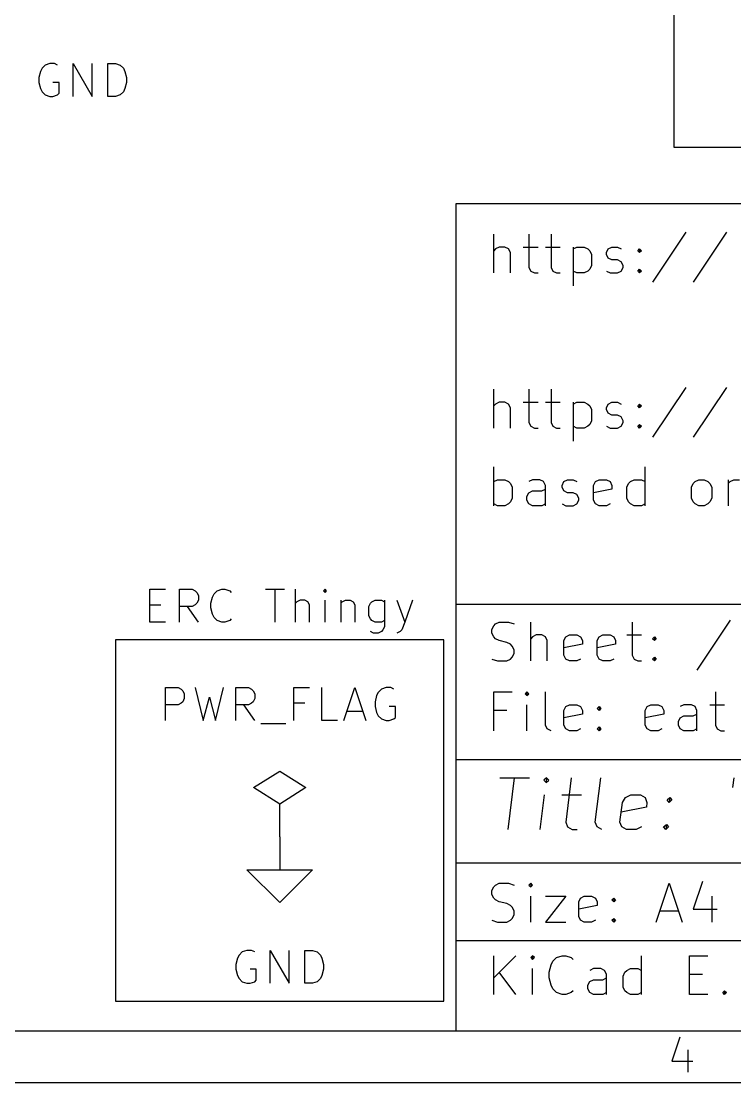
# Model space of a CAD drawing. Header units: millimetres. Extents: x 10 to 287, y -200 to -10.
# Drawn here: x 160.18 to 187.78, y -200.01 to -158.96 of the extents above; entities that cross this region are included whole.
import ezdxf

# ---------------------------------------------------------------- set-up
doc = ezdxf.new("R2010")
doc.units = ezdxf.units.MM
for name, color, linetype in [('GREENSIXTYFIVE', 129, 'CONTINUOUS'), ('LIGHTBLUE', 172, 'CONTINUOUS'), ('RED', 14, 'CONTINUOUS')]:
    doc.layers.add(name, color=color, linetype=linetype)

msp = doc.modelspace()

# ---------------------------------------------------------------- linework, layer by layer
at = {"layer": 'GREENSIXTYFIVE', "linetype": 'CONTINUOUS'}
for p, q in [((160.9876, -160.7807), (160.9271, -160.9016)), ((160.9876, -160.7807), (160.9271, -160.9016)), ((161.1086, -160.6597), (160.9876, -160.7807)), ((161.1086, -160.6597), (160.9876, -160.7807)), ((161.29, -160.5992), (161.1086, -160.6597)), ((161.29, -160.5992), (161.1086, -160.6597)), ((161.4714, -160.5992), (161.29, -160.5992)), ((161.4714, -160.5992), (161.29, -160.5992)), ((161.5924, -160.6597), (161.4714, -160.5992)), ((161.5924, -160.6597), (161.4714, -160.5992)), ((162.1971, -161.8692), (162.1971, -160.5992)), ((162.1971, -160.5992), (162.9228, -161.8692)), ((162.1971, -161.8692), (162.1971, -160.5992)), ((162.1971, -160.5992), (162.9228, -161.8692)), ((162.9228, -161.8692), (162.9228, -160.5992)), ((162.9228, -161.8692), (162.9228, -160.5992)), ((163.5276, -161.8692), (163.5276, -160.5992)), ((163.5276, -160.5992), (163.83, -160.5992)), ((163.5276, -161.8692), (163.5276, -160.5992)), ((163.5276, -160.5992), (163.83, -160.5992)), ((163.83, -160.5992), (164.0114, -160.6597)), ((163.83, -160.5992), (164.0114, -160.6597)), ((164.0114, -160.6597), (164.1324, -160.7807)), ((164.0114, -160.6597), (164.1324, -160.7807)), ((164.1324, -160.7807), (164.1929, -160.9016)), ((164.1324, -160.7807), (164.1929, -160.9016)), ((160.9271, -160.9016), (160.8667, -161.1435)), ((160.9271, -160.9016), (160.8667, -161.1435)), ((160.8667, -161.1435), (160.8667, -161.3249)), ((160.8667, -161.1435), (160.8667, -161.3249)), ((164.1929, -160.9016), (164.2533, -161.1435)), ((164.1929, -160.9016), (164.2533, -161.1435)), ((164.2533, -161.1435), (164.2533, -161.3249)), ((164.2533, -161.1435), (164.2533, -161.3249)), ((160.8667, -161.3249), (160.9271, -161.5668)), ((160.8667, -161.3249), (160.9271, -161.5668)), ((160.9271, -161.5668), (160.9876, -161.6878)), ((160.9271, -161.5668), (160.9876, -161.6878)), ((160.9876, -161.6878), (161.1086, -161.8088)), ((160.9876, -161.6878), (161.1086, -161.8088)), ((161.6528, -161.3249), (161.4109, -161.3249)), ((161.6528, -161.3249), (161.4109, -161.3249)), ((161.6528, -161.7483), (161.6528, -161.3249)), ((161.6528, -161.7483), (161.6528, -161.3249)), ((164.1324, -161.6878), (164.0114, -161.8088)), ((164.1324, -161.6878), (164.0114, -161.8088)), ((164.1929, -161.5668), (164.1324, -161.6878)), ((164.1929, -161.5668), (164.1324, -161.6878)), ((164.2533, -161.3249), (164.1929, -161.5668)), ((164.2533, -161.3249), (164.1929, -161.5668)), ((161.1086, -161.8088), (161.29, -161.8692)), ((161.1086, -161.8088), (161.29, -161.8692)), ((161.29, -161.8692), (161.4109, -161.8692)), ((161.29, -161.8692), (161.4109, -161.8692)), ((161.4109, -161.8692), (161.5924, -161.8088)), ((161.4109, -161.8692), (161.5924, -161.8088)), ((161.5924, -161.8088), (161.6528, -161.7483)), ((161.5924, -161.8088), (161.6528, -161.7483)), ((163.83, -161.8692), (163.5276, -161.8692)), ((163.83, -161.8692), (163.5276, -161.8692)), ((164.0114, -161.8088), (163.83, -161.8692)), ((164.0114, -161.8088), (163.83, -161.8692)), ((165.7652, -185.9992), (165.7652, -184.7292)), ((165.7652, -184.7292), (166.249, -184.7292)), ((165.7652, -185.9992), (165.7652, -184.7292)), ((165.7652, -184.7292), (166.249, -184.7292)), ((166.249, -184.7292), (166.37, -184.7897)), ((166.249, -184.7292), (166.37, -184.7897)), ((166.37, -184.7897), (166.4305, -184.8502)), ((166.37, -184.7897), (166.4305, -184.8502)), ((166.4305, -184.8502), (166.4909, -184.9711)), ((166.4305, -184.8502), (166.4909, -184.9711)), ((166.4909, -184.9711), (166.4909, -185.1526)), ((166.4909, -184.9711), (166.4909, -185.1526)), ((166.9143, -184.7292), (167.2167, -185.9992)), ((166.9143, -184.7292), (167.2167, -185.9992)), ((167.2167, -185.9992), (167.4586, -185.0921)), ((167.2167, -185.9992), (167.4586, -185.0921)), ((167.4586, -185.0921), (167.7005, -185.9992)), ((167.4586, -185.0921), (167.7005, -185.9992)), ((167.7005, -185.9992), (168.0029, -184.7292)), ((167.7005, -185.9992), (168.0029, -184.7292)), ((168.4866, -185.9992), (168.4866, -184.7292)), ((168.4866, -184.7292), (168.9704, -184.7292)), ((168.4866, -185.9992), (168.4866, -184.7292)), ((168.4866, -184.7292), (168.9704, -184.7292)), ((168.9704, -184.7292), (169.0914, -184.7897)), ((168.9704, -184.7292), (169.0914, -184.7897)), ((169.0914, -184.7897), (169.1519, -184.8502)), ((169.0914, -184.7897), (169.1519, -184.8502)), ((169.1519, -184.8502), (169.2123, -184.9711)), ((169.1519, -184.8502), (169.2123, -184.9711)), ((169.2123, -184.9711), (169.2123, -185.1526)), ((169.2123, -184.9711), (169.2123, -185.1526)), ((170.7242, -185.9992), (170.7242, -184.7292)), ((170.7242, -184.7292), (171.329, -184.7292)), ((170.7242, -185.9992), (170.7242, -184.7292)), ((170.7242, -184.7292), (171.329, -184.7292)), ((171.8128, -185.9992), (171.8128, -184.7292)), ((171.8128, -185.9992), (171.8128, -184.7292)), ((172.6595, -185.9992), (173.0828, -184.7292)), ((172.6595, -185.9992), (173.0828, -184.7292)), ((173.0828, -184.7292), (173.5062, -185.9992)), ((173.0828, -184.7292), (173.5062, -185.9992)), ((173.9295, -185.0316), (173.8691, -185.2735)), ((173.9295, -185.0316), (173.8691, -185.2735)), ((173.99, -184.9107), (173.9295, -185.0316)), ((173.99, -184.9107), (173.9295, -185.0316)), ((174.111, -184.7897), (173.99, -184.9107)), ((174.111, -184.7897), (173.99, -184.9107)), ((174.2924, -184.7292), (174.111, -184.7897)), ((174.2924, -184.7292), (174.111, -184.7897)), ((174.4738, -184.7292), (174.2924, -184.7292)), ((174.4738, -184.7292), (174.2924, -184.7292)), ((174.5948, -184.7897), (174.4738, -184.7292)), ((174.5948, -184.7897), (174.4738, -184.7292)), ((166.249, -185.3945), (165.7652, -185.3945)), ((166.249, -185.3945), (165.7652, -185.3945)), ((166.37, -185.334), (166.249, -185.3945)), ((166.37, -185.334), (166.249, -185.3945)), ((166.4305, -185.2735), (166.37, -185.334)), ((166.4305, -185.2735), (166.37, -185.334)), ((166.4909, -185.1526), (166.4305, -185.2735)), ((166.4909, -185.1526), (166.4305, -185.2735)), ((168.9704, -185.3945), (168.4866, -185.3945)), ((168.9704, -185.3945), (168.4866, -185.3945)), ((169.2123, -185.9992), (168.789, -185.3945)), ((169.2123, -185.9992), (168.789, -185.3945)), ((169.0914, -185.334), (168.9704, -185.3945)), ((169.0914, -185.334), (168.9704, -185.3945)), ((169.1519, -185.2735), (169.0914, -185.334)), ((169.1519, -185.2735), (169.0914, -185.334)), ((169.2123, -185.1526), (169.1519, -185.2735)), ((169.2123, -185.1526), (169.1519, -185.2735)), ((171.1476, -185.334), (170.7242, -185.334)), ((171.1476, -185.334), (170.7242, -185.334)), ((173.8691, -185.2735), (173.8691, -185.4549)), ((173.8691, -185.2735), (173.8691, -185.4549)), ((173.8691, -185.4549), (173.9295, -185.6968)), ((173.8691, -185.4549), (173.9295, -185.6968)), ((174.6552, -185.4549), (174.4133, -185.4549)), ((174.6552, -185.4549), (174.4133, -185.4549)), ((174.6552, -185.8783), (174.6552, -185.4549)), ((174.6552, -185.8783), (174.6552, -185.4549)), ((172.7805, -185.6364), (173.3852, -185.6364)), ((172.7805, -185.6364), (173.3852, -185.6364)), ((173.9295, -185.6968), (173.99, -185.8178)), ((173.9295, -185.6968), (173.99, -185.8178)), ((173.99, -185.8178), (174.111, -185.9388)), ((173.99, -185.8178), (174.111, -185.9388)), ((174.5948, -185.9388), (174.6552, -185.8783)), ((174.5948, -185.9388), (174.6552, -185.8783)), ((169.4543, -186.1202), (170.4219, -186.1202)), ((169.4543, -186.1202), (170.4219, -186.1202)), ((172.4176, -185.9992), (171.8128, -185.9992)), ((172.4176, -185.9992), (171.8128, -185.9992)), ((174.111, -185.9388), (174.2924, -185.9992)), ((174.111, -185.9388), (174.2924, -185.9992)), ((174.2924, -185.9992), (174.4133, -185.9992)), ((174.2924, -185.9992), (174.4133, -185.9992)), ((174.4133, -185.9992), (174.5948, -185.9388)), ((174.4133, -185.9992), (174.5948, -185.9388)), ((168.7286, -194.9497), (168.6076, -195.0707)), ((168.7286, -194.9497), (168.6076, -195.0707)), ((168.91, -194.8892), (168.7286, -194.9497)), ((168.91, -194.8892), (168.7286, -194.9497)), ((169.0914, -194.8892), (168.91, -194.8892)), ((169.0914, -194.8892), (168.91, -194.8892)), ((169.2124, -194.9497), (169.0914, -194.8892)), ((169.2124, -194.9497), (169.0914, -194.8892)), ((169.8171, -196.1592), (169.8171, -194.8892)), ((169.8171, -194.8892), (170.5428, -196.1592)), ((169.8171, -196.1592), (169.8171, -194.8892)), ((169.8171, -194.8892), (170.5428, -196.1592)), ((170.5428, -196.1592), (170.5428, -194.8892)), ((170.5428, -196.1592), (170.5428, -194.8892)), ((171.1476, -196.1592), (171.1476, -194.8892)), ((171.1476, -194.8892), (171.45, -194.8892)), ((171.1476, -196.1592), (171.1476, -194.8892)), ((171.1476, -194.8892), (171.45, -194.8892)), ((171.45, -194.8892), (171.6314, -194.9497)), ((171.45, -194.8892), (171.6314, -194.9497)), ((171.6314, -194.9497), (171.7524, -195.0707)), ((171.6314, -194.9497), (171.7524, -195.0707)), ((168.5471, -195.1916), (168.4867, -195.4335)), ((168.5471, -195.1916), (168.4867, -195.4335)), ((168.6076, -195.0707), (168.5471, -195.1916)), ((168.6076, -195.0707), (168.5471, -195.1916)), ((171.7524, -195.0707), (171.8129, -195.1916)), ((171.7524, -195.0707), (171.8129, -195.1916)), ((171.8129, -195.1916), (171.8733, -195.4335)), ((171.8129, -195.1916), (171.8733, -195.4335)), ((168.4867, -195.4335), (168.4867, -195.6149)), ((168.4867, -195.4335), (168.4867, -195.6149)), ((168.4867, -195.6149), (168.5471, -195.8568)), ((168.4867, -195.6149), (168.5471, -195.8568)), ((169.2728, -195.6149), (169.0309, -195.6149)), ((169.2728, -195.6149), (169.0309, -195.6149)), ((169.2728, -196.0383), (169.2728, -195.6149)), ((169.2728, -196.0383), (169.2728, -195.6149)), ((171.8733, -195.6149), (171.8129, -195.8568)), ((171.8733, -195.6149), (171.8129, -195.8568)), ((171.8733, -195.4335), (171.8733, -195.6149)), ((171.8733, -195.4335), (171.8733, -195.6149)), ((168.5471, -195.8568), (168.6076, -195.9778)), ((168.5471, -195.8568), (168.6076, -195.9778)), ((168.6076, -195.9778), (168.7286, -196.0988)), ((168.6076, -195.9778), (168.7286, -196.0988)), ((168.7286, -196.0988), (168.91, -196.1592)), ((168.7286, -196.0988), (168.91, -196.1592)), ((168.91, -196.1592), (169.0309, -196.1592)), ((168.91, -196.1592), (169.0309, -196.1592)), ((169.0309, -196.1592), (169.2124, -196.0988)), ((169.0309, -196.1592), (169.2124, -196.0988)), ((169.2124, -196.0988), (169.2728, -196.0383)), ((169.2124, -196.0988), (169.2728, -196.0383)), ((171.45, -196.1592), (171.1476, -196.1592)), ((171.45, -196.1592), (171.1476, -196.1592)), ((171.6314, -196.0988), (171.45, -196.1592)), ((171.6314, -196.0988), (171.45, -196.1592)), ((171.7524, -195.9778), (171.6314, -196.0988)), ((171.7524, -195.9778), (171.6314, -196.0988)), ((171.8129, -195.8568), (171.7524, -195.9778)), ((171.8129, -195.8568), (171.7524, -195.9778))]:
    msp.add_line(p, q, dxfattribs=at)
at = {"layer": 'LIGHTBLUE', "linetype": 'CONTINUOUS'}
for p, q in [((185.42, -80.01), (185.42, -163.83)), ((185.42, -163.83), (281.94, -163.83)), ((165.1605, -182.1932), (165.1605, -180.9232)), ((165.1605, -180.9232), (165.7653, -180.9232)), ((166.3095, -182.1932), (166.3095, -180.9232)), ((166.3095, -180.9232), (166.7933, -180.9232)), ((166.7933, -180.9232), (166.9143, -180.9837)), ((166.9143, -180.9837), (166.9748, -181.0442)), ((167.64, -181.1047), (167.761, -180.9837)), ((167.761, -180.9837), (167.9424, -180.9232)), ((167.9424, -180.9232), (168.0633, -180.9232)), ((168.0633, -180.9232), (168.2448, -180.9837)), ((168.2448, -180.9837), (168.3052, -181.0442)), ((169.6357, -180.9232), (170.3614, -180.9232)), ((169.9986, -182.1932), (169.9986, -180.9232)), ((170.7847, -182.1932), (170.7847, -180.9232)), ((171.9337, -180.9232), (171.8733, -180.9837)), ((171.8733, -180.9837), (171.9337, -181.0442)), ((171.9942, -180.9837), (171.9337, -180.9232)), ((171.9337, -180.9232), (171.9337, -181.0442)), ((171.9337, -181.0442), (171.9942, -180.9837)), ((166.9748, -181.0442), (167.0352, -181.1651)), ((167.0352, -181.3466), (166.9748, -181.4675)), ((167.0352, -181.1651), (167.0352, -181.3466)), ((167.5191, -181.4675), (167.5795, -181.2256)), ((167.5795, -181.2256), (167.64, -181.1047)), ((170.8452, -181.407), (170.7847, -181.4675)), ((170.9662, -181.3466), (170.8452, -181.407)), ((171.1476, -181.3466), (170.9662, -181.3466)), ((171.2685, -181.407), (171.1476, -181.3466)), ((171.329, -181.528), (171.2685, -181.407)), ((171.9337, -182.1932), (171.9337, -181.3466)), ((172.5385, -181.3466), (172.5385, -182.1932)), ((172.5385, -181.4675), (172.599, -181.407)), ((172.599, -181.407), (172.72, -181.3466)), ((172.72, -181.3466), (172.9014, -181.3466)), ((172.9014, -181.3466), (173.0223, -181.407)), ((173.0223, -181.407), (173.0828, -181.528)), ((173.6875, -181.4675), (173.748, -181.407)), ((173.748, -181.407), (173.869, -181.3466)), ((173.869, -181.3466), (174.1109, -181.3466)), ((174.1109, -181.3466), (174.2318, -181.407)), ((174.2318, -181.3466), (174.2318, -182.3747)), ((174.7156, -181.3466), (175.018, -182.1932)), ((175.3203, -181.3466), (175.018, -182.1932)), ((165.1605, -181.528), (165.5839, -181.528)), ((166.7933, -181.5885), (166.3095, -181.5885)), ((167.0352, -182.1932), (166.6119, -181.5885)), ((166.9143, -181.528), (166.7933, -181.5885)), ((166.9748, -181.4675), (166.9143, -181.528)), ((167.5191, -181.6489), (167.5191, -181.4675)), ((167.5795, -181.8908), (167.5191, -181.6489)), ((171.329, -182.1932), (171.329, -181.528)), ((173.0828, -181.528), (173.0828, -182.1932)), ((173.6271, -181.5885), (173.6875, -181.4675)), ((173.6271, -181.9513), (173.6271, -181.5885)), ((165.7653, -182.1932), (165.1605, -182.1932)), ((167.64, -182.0118), (167.5795, -181.8908)), ((167.761, -182.1328), (167.64, -182.0118)), ((167.9424, -182.1932), (167.761, -182.1328)), ((168.0633, -182.1932), (167.9424, -182.1932)), ((168.2448, -182.1328), (168.0633, -182.1932)), ((168.3052, -182.0723), (168.2448, -182.1328)), ((173.6875, -182.0723), (173.6271, -181.9513)), ((173.748, -182.1328), (173.6875, -182.0723)), ((173.869, -182.1932), (173.748, -182.1328)), ((174.1109, -182.1932), (173.869, -182.1932)), ((174.2318, -182.1328), (174.1109, -182.1932)), ((175.018, -182.1932), (174.897, -182.4956)), ((173.8085, -182.6166), (173.6875, -182.5561)), ((173.9899, -182.6166), (173.8085, -182.6166)), ((174.1109, -182.5561), (173.9899, -182.6166)), ((174.1713, -182.4956), (174.1109, -182.5561)), ((174.2318, -182.3747), (174.1713, -182.4956)), ((174.8365, -182.5561), (174.7156, -182.6166)), ((174.897, -182.4956), (174.8365, -182.5561)), ((163.83, -182.88), (163.83, -196.85)), ((176.53, -182.88), (163.83, -182.88)), ((176.53, -196.85), (176.53, -182.88)), ((163.83, -196.85), (176.53, -196.85))]:
    msp.add_line(p, q, dxfattribs=at)
at = {"layer": 'RED', "linetype": 'CONTINUOUS'}
for p, q in [((177.0022, -166.0072), (285.0022, -166.0072)), ((177.0022, -198.0072), (177.0022, -166.0072)), ((178.4579, -168.6933), (178.4579, -167.1933)), ((179.815, -167.1933), (179.815, -168.479)), ((180.6721, -167.1933), (180.6721, -168.479)), ((185.8863, -167.1219), (184.6006, -169.0504)), ((187.4577, -167.1219), (186.172, -169.0504)), ((178.5293, -167.7647), (178.4579, -167.8361)), ((178.6722, -167.6933), (178.5293, -167.7647)), ((178.8865, -167.6933), (178.6722, -167.6933)), ((179.0293, -167.7647), (178.8865, -167.6933)), ((179.1008, -167.9076), (179.0293, -167.7647)), ((179.6007, -167.6933), (180.1721, -167.6933)), ((180.4578, -167.6933), (181.0292, -167.6933)), ((181.5292, -167.6933), (181.5292, -169.1933)), ((181.5292, -167.7647), (181.6721, -167.6933)), ((181.6721, -167.6933), (181.9578, -167.6933)), ((181.9578, -167.6933), (182.1006, -167.7647)), ((182.1006, -167.7647), (182.1721, -167.8361)), ((182.1721, -167.8361), (182.2435, -167.979)), ((182.8149, -167.9076), (182.8863, -167.7647)), ((182.8863, -167.7647), (183.0292, -167.6933)), ((183.0292, -167.6933), (183.2434, -167.6933)), ((183.2434, -167.6933), (183.3863, -167.7647)), ((184.0292, -167.8361), (184.1006, -167.7647)), ((184.1006, -167.9076), (184.0292, -167.8361)), ((184.1006, -167.7647), (184.172, -167.8361)), ((184.1006, -167.7647), (184.1006, -167.9076)), ((184.172, -167.8361), (184.1006, -167.9076)), ((179.1008, -168.6933), (179.1008, -167.9076)), ((182.2435, -167.979), (182.2435, -168.4076)), ((182.8149, -167.979), (182.8149, -167.9076)), ((182.8863, -168.1219), (182.8149, -167.979)), ((183.0292, -168.1933), (182.8863, -168.1219)), ((183.2434, -168.1933), (183.0292, -168.1933)), ((183.3863, -168.2647), (183.2434, -168.1933)), ((183.4577, -168.4076), (183.3863, -168.2647)), ((179.815, -168.479), (179.8864, -168.6219)), ((179.8864, -168.6219), (180.0293, -168.6933)), ((180.0293, -168.6933), (180.1721, -168.6933)), ((180.6721, -168.479), (180.7435, -168.6219)), ((180.7435, -168.6219), (180.8864, -168.6933)), ((180.8864, -168.6933), (181.0292, -168.6933)), ((181.6721, -168.6933), (181.5292, -168.6219)), ((181.9578, -168.6933), (181.6721, -168.6933)), ((182.1006, -168.6219), (181.9578, -168.6933)), ((182.1721, -168.5504), (182.1006, -168.6219)), ((182.2435, -168.4076), (182.1721, -168.5504)), ((182.8149, -168.6219), (182.9577, -168.6933)), ((182.9577, -168.6933), (183.2434, -168.6933)), ((183.2434, -168.6933), (183.3863, -168.6219)), ((183.3863, -168.6219), (183.4577, -168.479)), ((183.4577, -168.479), (183.4577, -168.4076)), ((184.0292, -168.6219), (184.1006, -168.5504)), ((184.1006, -168.6933), (184.0292, -168.6219)), ((184.1006, -168.5504), (184.172, -168.6219)), ((184.1006, -168.5504), (184.1006, -168.6933)), ((184.172, -168.6219), (184.1006, -168.6933)), ((178.4579, -174.6933), (178.4579, -173.1933)), ((179.815, -173.1933), (179.815, -174.479)), ((180.6721, -173.1933), (180.6721, -174.479)), ((185.8863, -173.1219), (184.6006, -175.0504)), ((187.4577, -173.1219), (186.172, -175.0504)), ((178.5293, -173.7647), (178.4579, -173.8361)), ((178.6722, -173.6933), (178.5293, -173.7647)), ((178.8865, -173.6933), (178.6722, -173.6933)), ((179.0293, -173.7647), (178.8865, -173.6933)), ((179.1008, -173.9076), (179.0293, -173.7647)), ((179.1008, -174.6933), (179.1008, -173.9076)), ((179.6007, -173.6933), (180.1721, -173.6933)), ((180.4578, -173.6933), (181.0292, -173.6933)), ((181.5292, -173.6933), (181.5292, -175.1933)), ((181.5292, -173.7647), (181.6721, -173.6933)), ((181.6721, -173.6933), (181.9578, -173.6933)), ((181.9578, -173.6933), (182.1006, -173.7647)), ((182.1006, -173.7647), (182.1721, -173.8361)), ((182.1721, -173.8361), (182.2435, -173.979)), ((182.2435, -173.979), (182.2435, -174.4076)), ((182.8149, -173.9076), (182.8863, -173.7647)), ((182.8149, -173.979), (182.8149, -173.9076)), ((182.8863, -174.1219), (182.8149, -173.979)), ((182.8863, -173.7647), (183.0292, -173.6933)), ((183.0292, -173.6933), (183.2434, -173.6933)), ((183.2434, -173.6933), (183.3863, -173.7647)), ((184.0292, -173.8361), (184.1006, -173.7647)), ((184.1006, -173.9076), (184.0292, -173.8361)), ((184.1006, -173.7647), (184.172, -173.8361)), ((184.1006, -173.7647), (184.1006, -173.9076)), ((184.172, -173.8361), (184.1006, -173.9076)), ((182.2435, -174.4076), (182.1721, -174.5504)), ((183.0292, -174.1933), (182.8863, -174.1219)), ((183.2434, -174.1933), (183.0292, -174.1933)), ((183.3863, -174.2647), (183.2434, -174.1933)), ((183.4577, -174.4076), (183.3863, -174.2647)), ((183.4577, -174.479), (183.4577, -174.4076)), ((179.815, -174.479), (179.8864, -174.6219)), ((179.8864, -174.6219), (180.0293, -174.6933)), ((180.0293, -174.6933), (180.1721, -174.6933)), ((180.6721, -174.479), (180.7435, -174.6219)), ((180.7435, -174.6219), (180.8864, -174.6933)), ((180.8864, -174.6933), (181.0292, -174.6933)), ((181.6721, -174.6933), (181.5292, -174.6219)), ((181.9578, -174.6933), (181.6721, -174.6933)), ((182.1006, -174.6219), (181.9578, -174.6933)), ((182.1721, -174.5504), (182.1006, -174.6219)), ((182.8149, -174.6219), (182.9577, -174.6933)), ((182.9577, -174.6933), (183.2434, -174.6933)), ((183.2434, -174.6933), (183.3863, -174.6219)), ((183.3863, -174.6219), (183.4577, -174.479)), ((184.0292, -174.6219), (184.1006, -174.5504)), ((184.1006, -174.6933), (184.0292, -174.6219)), ((184.1006, -174.5504), (184.172, -174.6219)), ((184.1006, -174.5504), (184.1006, -174.6933)), ((184.172, -174.6219), (184.1006, -174.6933)), ((178.4579, -177.6933), (178.4579, -176.1933)), ((184.315, -177.6933), (184.315, -176.1933)), ((178.4579, -176.7647), (178.6008, -176.6933)), ((178.6008, -176.6933), (178.8865, -176.6933)), ((178.8865, -176.6933), (179.0293, -176.7647)), ((179.0293, -176.7647), (179.1008, -176.8361)), ((179.1008, -176.8361), (179.1722, -176.979)), ((179.9579, -176.6933), (179.815, -176.7647)), ((180.2436, -176.6933), (179.9579, -176.6933)), ((180.3864, -176.7647), (180.2436, -176.6933)), ((180.4579, -176.9076), (180.3864, -176.7647)), ((181.1007, -176.9076), (181.1721, -176.7647)), ((181.1721, -176.7647), (181.315, -176.6933)), ((181.315, -176.6933), (181.5292, -176.6933)), ((181.5292, -176.6933), (181.6721, -176.7647)), ((182.315, -176.9076), (182.3864, -176.7647)), ((182.3864, -176.7647), (182.5293, -176.6933)), ((182.5293, -176.6933), (182.815, -176.6933)), ((182.815, -176.6933), (182.9578, -176.7647)), ((182.9578, -176.7647), (183.0293, -176.9076)), ((183.6007, -176.979), (183.6721, -176.8361)), ((183.6721, -176.8361), (183.7435, -176.7647)), ((183.7435, -176.7647), (183.8864, -176.6933)), ((183.8864, -176.6933), (184.1721, -176.6933)), ((184.1721, -176.6933), (184.315, -176.7647)), ((186.1007, -176.979), (186.1721, -176.8361)), ((186.1721, -176.8361), (186.2435, -176.7647)), ((186.2435, -176.7647), (186.3864, -176.6933)), ((186.3864, -176.6933), (186.6007, -176.6933)), ((186.6007, -176.6933), (186.7435, -176.7647)), ((186.7435, -176.7647), (186.815, -176.8361)), ((186.815, -176.8361), (186.8864, -176.979)), ((187.5292, -176.6933), (187.5292, -177.6933)), ((187.5292, -176.8361), (187.6006, -176.7647)), ((187.6006, -176.7647), (187.7435, -176.6933)), ((187.7435, -176.6933), (187.9578, -176.6933)), ((179.1722, -176.979), (179.1722, -177.4076)), ((179.7436, -177.3361), (179.815, -177.1933)), ((179.815, -177.1933), (179.9579, -177.1219)), ((179.9579, -177.1219), (180.315, -177.1219)), ((180.315, -177.1219), (180.4579, -177.0504)), ((180.4579, -177.6933), (180.4579, -176.9076)), ((181.1007, -176.979), (181.1007, -176.9076)), ((181.1721, -177.1219), (181.1007, -176.979)), ((181.315, -177.1933), (181.1721, -177.1219)), ((181.5292, -177.1933), (181.315, -177.1933)), ((181.6721, -177.2647), (181.5292, -177.1933)), ((181.7435, -177.4076), (181.6721, -177.2647)), ((182.315, -177.479), (182.315, -176.9076)), ((183.0293, -177.0504), (182.315, -177.1933)), ((183.0293, -176.9076), (183.0293, -177.0504)), ((183.6007, -177.4076), (183.6007, -176.979)), ((186.1007, -177.4076), (186.1007, -176.979)), ((186.8864, -176.979), (186.8864, -177.4076)), ((178.6008, -177.6933), (178.4579, -177.6219)), ((178.8865, -177.6933), (178.6008, -177.6933)), ((179.0293, -177.6219), (178.8865, -177.6933)), ((179.1008, -177.5504), (179.0293, -177.6219)), ((179.1722, -177.4076), (179.1008, -177.5504)), ((179.7436, -177.479), (179.7436, -177.3361)), ((179.815, -177.6219), (179.7436, -177.479)), ((179.9579, -177.6933), (179.815, -177.6219)), ((180.315, -177.6933), (179.9579, -177.6933)), ((180.4579, -177.6219), (180.315, -177.6933)), ((181.1007, -177.6219), (181.2435, -177.6933)), ((181.2435, -177.6933), (181.5292, -177.6933)), ((181.5292, -177.6933), (181.6721, -177.6219)), ((181.6721, -177.6219), (181.7435, -177.479)), ((181.7435, -177.479), (181.7435, -177.4076)), ((182.3864, -177.6219), (182.315, -177.479)), ((182.5293, -177.6933), (182.3864, -177.6219)), ((182.815, -177.6933), (182.5293, -177.6933)), ((182.9578, -177.6219), (182.815, -177.6933)), ((183.6721, -177.5504), (183.6007, -177.4076)), ((183.7435, -177.6219), (183.6721, -177.5504)), ((183.8864, -177.6933), (183.7435, -177.6219)), ((184.1721, -177.6933), (183.8864, -177.6933)), ((184.315, -177.6219), (184.1721, -177.6933)), ((186.1721, -177.5504), (186.1007, -177.4076)), ((186.2435, -177.6219), (186.1721, -177.5504)), ((186.3864, -177.6933), (186.2435, -177.6219)), ((186.6007, -177.6933), (186.3864, -177.6933)), ((186.7435, -177.6219), (186.6007, -177.6933)), ((186.815, -177.5504), (186.7435, -177.6219)), ((186.8864, -177.4076), (186.815, -177.5504)), ((177.0022, -181.5072), (285.0022, -181.5072)), ((178.5293, -182.2647), (178.6722, -182.1933)), ((178.6722, -182.1933), (179.0293, -182.1933)), ((179.0293, -182.1933), (179.2436, -182.2647)), ((179.8865, -183.6933), (179.8865, -182.1933)), ((183.815, -182.1933), (183.815, -183.479)), ((187.6007, -182.1219), (186.315, -184.0504)), ((178.3865, -182.479), (178.4579, -182.3361)), ((178.3865, -182.6219), (178.3865, -182.479)), ((178.4579, -182.7647), (178.3865, -182.6219)), ((178.4579, -182.3361), (178.5293, -182.2647)), ((178.5293, -182.8361), (178.4579, -182.7647)), ((178.6722, -182.9076), (178.5293, -182.8361)), ((178.9579, -182.979), (178.6722, -182.9076)), ((179.1008, -183.0504), (178.9579, -182.979)), ((179.1722, -183.1219), (179.1008, -183.0504)), ((179.9579, -182.7647), (179.8865, -182.8361)), ((180.1008, -182.6933), (179.9579, -182.7647)), ((180.3151, -182.6933), (180.1008, -182.6933)), ((180.4579, -182.7647), (180.3151, -182.6933)), ((180.5294, -182.9076), (180.4579, -182.7647)), ((180.5294, -183.6933), (180.5294, -182.9076)), ((181.1722, -182.9076), (181.2436, -182.7647)), ((181.1722, -183.479), (181.1722, -182.9076)), ((181.8865, -183.0504), (181.1722, -183.1933)), ((181.2436, -182.7647), (181.3865, -182.6933)), ((181.3865, -182.6933), (181.6722, -182.6933)), ((181.6722, -182.6933), (181.815, -182.7647)), ((181.815, -182.7647), (181.8865, -182.9076)), ((181.8865, -182.9076), (181.8865, -183.0504)), ((182.4579, -182.9076), (182.5293, -182.7647)), ((182.4579, -183.479), (182.4579, -182.9076)), ((183.1722, -183.0504), (182.4579, -183.1933)), ((182.5293, -182.7647), (182.6722, -182.6933)), ((182.6722, -182.6933), (182.9579, -182.6933)), ((182.9579, -182.6933), (183.1007, -182.7647)), ((183.1007, -182.7647), (183.1722, -182.9076)), ((183.1722, -182.9076), (183.1722, -183.0504)), ((183.6007, -182.6933), (184.1721, -182.6933)), ((184.6007, -182.8361), (184.6721, -182.7647)), ((184.6721, -182.9076), (184.6007, -182.8361)), ((184.6721, -182.7647), (184.7435, -182.8361)), ((184.6721, -182.7647), (184.6721, -182.9076)), ((184.7435, -182.8361), (184.6721, -182.9076)), ((179.2436, -183.2647), (179.1722, -183.1219)), ((179.1722, -183.5504), (179.2436, -183.4076)), ((179.2436, -183.4076), (179.2436, -183.2647)), ((178.3865, -183.6219), (178.6008, -183.6933)), ((178.6008, -183.6933), (178.9579, -183.6933)), ((178.9579, -183.6933), (179.1008, -183.6219)), ((179.1008, -183.6219), (179.1722, -183.5504)), ((181.2436, -183.6219), (181.1722, -183.479)), ((181.3865, -183.6933), (181.2436, -183.6219)), ((181.6722, -183.6933), (181.3865, -183.6933)), ((181.815, -183.6219), (181.6722, -183.6933)), ((182.5293, -183.6219), (182.4579, -183.479)), ((182.6722, -183.6933), (182.5293, -183.6219)), ((182.9579, -183.6933), (182.6722, -183.6933)), ((183.1007, -183.6219), (182.9579, -183.6933)), ((183.815, -183.479), (183.8864, -183.6219)), ((183.8864, -183.6219), (184.0293, -183.6933)), ((184.0293, -183.6933), (184.1721, -183.6933)), ((184.6007, -183.6219), (184.6721, -183.5504)), ((184.6721, -183.6933), (184.6007, -183.6219)), ((184.6721, -183.5504), (184.7435, -183.6219)), ((184.6721, -183.5504), (184.6721, -183.6933)), ((184.7435, -183.6219), (184.6721, -183.6933)), ((178.4579, -186.3933), (178.4579, -184.8933)), ((178.4579, -184.8933), (179.1722, -184.8933)), ((179.7436, -184.8933), (179.6722, -184.9647)), ((179.6722, -184.9647), (179.7436, -185.0361)), ((179.815, -184.9647), (179.7436, -184.8933)), ((179.7436, -184.8933), (179.7436, -185.0361)), ((179.7436, -185.0361), (179.815, -184.9647)), ((180.4579, -186.179), (180.4579, -184.8933)), ((187.0293, -184.8933), (187.0293, -186.179)), ((179.7436, -186.3933), (179.7436, -185.3933)), ((181.1722, -185.6076), (181.2436, -185.4647)), ((181.2436, -185.4647), (181.3865, -185.3933)), ((181.3865, -185.3933), (181.6722, -185.3933)), ((181.6722, -185.3933), (181.815, -185.4647)), ((181.815, -185.4647), (181.8865, -185.6076)), ((182.4579, -185.5361), (182.5293, -185.4647)), ((182.5293, -185.4647), (182.6007, -185.5361)), ((182.5293, -185.4647), (182.5293, -185.6076)), ((184.3151, -185.6076), (184.3865, -185.4647)), ((184.3865, -185.4647), (184.5294, -185.3933)), ((184.5294, -185.3933), (184.8151, -185.3933)), ((184.8151, -185.3933), (184.9579, -185.4647)), ((184.9579, -185.4647), (185.0294, -185.6076)), ((185.8151, -185.3933), (185.6722, -185.4647)), ((186.1008, -185.3933), (185.8151, -185.3933)), ((186.2436, -185.4647), (186.1008, -185.3933)), ((186.3151, -185.6076), (186.2436, -185.4647)), ((186.815, -185.3933), (187.3864, -185.3933)), ((178.9579, -185.6076), (178.4579, -185.6076)), ((181.1722, -186.179), (181.1722, -185.6076)), ((181.8865, -185.7504), (181.1722, -185.8933)), ((181.8865, -185.6076), (181.8865, -185.7504)), ((182.5293, -185.6076), (182.4579, -185.5361)), ((182.6007, -185.5361), (182.5293, -185.6076)), ((184.3151, -186.179), (184.3151, -185.6076)), ((185.0294, -185.7504), (184.3151, -185.8933)), ((185.0294, -185.6076), (185.0294, -185.7504)), ((185.6008, -186.0361), (185.6722, -185.8933)), ((185.6722, -185.8933), (185.8151, -185.8219)), ((185.8151, -185.8219), (186.1722, -185.8219)), ((186.1722, -185.8219), (186.3151, -185.7504)), ((186.3151, -186.3933), (186.3151, -185.6076)), ((180.5293, -186.3219), (180.4579, -186.179)), ((180.6722, -186.3933), (180.5293, -186.3219)), ((181.2436, -186.3219), (181.1722, -186.179)), ((181.3865, -186.3933), (181.2436, -186.3219)), ((181.815, -186.3219), (181.6722, -186.3933)), ((182.4579, -186.3219), (182.5293, -186.2504)), ((182.5293, -186.3933), (182.4579, -186.3219)), ((182.5293, -186.2504), (182.6007, -186.3219)), ((182.5293, -186.2504), (182.5293, -186.3933)), ((182.6007, -186.3219), (182.5293, -186.3933)), ((184.3865, -186.3219), (184.3151, -186.179)), ((184.5294, -186.3933), (184.3865, -186.3219)), ((184.9579, -186.3219), (184.8151, -186.3933)), ((185.6008, -186.179), (185.6008, -186.0361)), ((185.6722, -186.3219), (185.6008, -186.179)), ((185.8151, -186.3933), (185.6722, -186.3219)), ((186.3151, -186.3219), (186.1722, -186.3933)), ((187.0293, -186.179), (187.1007, -186.3219)), ((187.1007, -186.3219), (187.2436, -186.3933)), ((181.6722, -186.3933), (181.3865, -186.3933)), ((184.8151, -186.3933), (184.5294, -186.3933)), ((186.1722, -186.3933), (185.8151, -186.3933)), ((187.2436, -186.3933), (187.3864, -186.3933)), ((177.0022, -187.5072), (285.0022, -187.5072)), ((169.164, -188.595), (170.18, -187.96)), ((170.18, -187.96), (171.196, -188.595)), ((178.6938, -188.2116), (179.8367, -188.2116)), ((179.0153, -190.2116), (179.2653, -188.2116)), ((180.5033, -188.2116), (180.3962, -188.3068)), ((180.3962, -188.3068), (180.4795, -188.4021)), ((180.5033, -188.2116), (180.4795, -188.4021)), ((180.4795, -188.4021), (180.5867, -188.3068)), ((180.5867, -188.3068), (180.5033, -188.2116)), ((181.4557, -188.2116), (181.2415, -189.9259)), ((182.3844, -189.9259), (182.5986, -188.2116)), ((187.7415, -188.2116), (187.6939, -188.5925)), ((170.18, -189.23), (169.164, -188.595)), ((171.196, -188.595), (170.18, -189.23)), ((180.2533, -190.2116), (180.42, -188.8783)), ((181.0867, -188.8783), (181.8486, -188.8783)), ((183.3367, -189.9259), (183.432, -189.164)), ((183.432, -189.164), (183.551, -188.9735)), ((183.551, -188.9735), (183.7534, -188.8783)), ((183.7534, -188.8783), (184.1343, -188.8783)), ((184.1343, -188.8783), (184.3129, -188.9735)), ((184.3129, -188.9735), (184.3843, -189.164)), ((184.3843, -189.164), (184.3605, -189.3544)), ((185.1582, -189.0687), (185.2653, -188.9735)), ((185.2415, -189.164), (185.1582, -189.0687)), ((185.2653, -188.9735), (185.2415, -189.164)), ((185.3486, -189.0687), (185.2415, -189.164)), ((185.2653, -188.9735), (185.3486, -189.0687)), ((170.18, -190.5), (170.18, -189.23)), ((184.3605, -189.3544), (183.3843, -189.5449)), ((181.2415, -189.9259), (181.3129, -190.1164)), ((182.4558, -190.1164), (182.3844, -189.9259)), ((183.4081, -190.1164), (183.3367, -189.9259)), ((185.0272, -190.1164), (185.1343, -190.0211)), ((185.1343, -190.0211), (185.1105, -190.2116)), ((185.1343, -190.0211), (185.2177, -190.1164)), ((181.3129, -190.1164), (181.4915, -190.2116)), ((181.4915, -190.2116), (181.6819, -190.2116)), ((182.6344, -190.2116), (182.4558, -190.1164)), ((183.5867, -190.2116), (183.4081, -190.1164)), ((183.9677, -190.2116), (183.5867, -190.2116)), ((184.17, -190.1164), (183.9677, -190.2116)), ((185.1105, -190.2116), (185.0272, -190.1164)), ((185.2177, -190.1164), (185.1105, -190.2116)), ((170.18, -190.5), (170.18, -191.77)), ((177.0022, -191.5072), (285.0022, -191.5072)), ((170.18, -193.04), (168.91, -191.77)), ((168.91, -191.77), (170.18, -191.77)), ((170.18, -191.77), (171.45, -191.77)), ((171.45, -191.77), (170.18, -193.04)), ((178.3865, -192.579), (178.4579, -192.4361)), ((178.4579, -192.4361), (178.5293, -192.3647)), ((178.5293, -192.3647), (178.6722, -192.2933)), ((178.6722, -192.2933), (179.0293, -192.2933)), ((179.0293, -192.2933), (179.2436, -192.3647)), ((179.8865, -192.2933), (179.8151, -192.3647)), ((179.8151, -192.3647), (179.8865, -192.4361)), ((179.9579, -192.3647), (179.8865, -192.2933)), ((179.8865, -192.2933), (179.8865, -192.4361)), ((179.8865, -192.4361), (179.9579, -192.3647)), ((184.7437, -193.7933), (185.2437, -192.2933)), ((185.2437, -192.2933), (185.7437, -193.7933)), ((186.5294, -192.2219), (186.1723, -193.2933)), ((178.3865, -192.7219), (178.3865, -192.579)), ((178.4579, -192.8647), (178.3865, -192.7219)), ((178.5293, -192.9361), (178.4579, -192.8647)), ((179.8865, -193.7933), (179.8865, -192.7933)), ((180.4579, -192.7933), (181.2437, -192.7933)), ((181.2437, -192.7933), (180.4579, -193.7933)), ((181.7437, -193.0076), (181.8151, -192.8647)), ((181.8151, -192.8647), (181.958, -192.7933)), ((181.958, -192.7933), (182.2437, -192.7933)), ((182.2437, -192.7933), (182.3865, -192.8647)), ((182.3865, -192.8647), (182.458, -193.0076)), ((183.0294, -192.9361), (183.1008, -192.8647)), ((183.1008, -192.8647), (183.1722, -192.9361)), ((183.1008, -192.8647), (183.1008, -193.0076)), ((186.8866, -192.7933), (186.8866, -193.7933)), ((178.6722, -193.0076), (178.5293, -192.9361)), ((178.9579, -193.079), (178.6722, -193.0076)), ((179.1008, -193.1504), (178.9579, -193.079)), ((179.1722, -193.2219), (179.1008, -193.1504)), ((179.2436, -193.3647), (179.1722, -193.2219)), ((181.7437, -193.579), (181.7437, -193.0076)), ((182.458, -193.1504), (181.7437, -193.2933)), ((182.458, -193.0076), (182.458, -193.1504)), ((183.1008, -193.0076), (183.0294, -192.9361)), ((183.1722, -192.9361), (183.1008, -193.0076)), ((186.1723, -193.2933), (187.1008, -193.2933)), ((178.3865, -193.7219), (178.6008, -193.7933)), ((178.9579, -193.7933), (179.1008, -193.7219)), ((179.1008, -193.7219), (179.1722, -193.6504)), ((179.1722, -193.6504), (179.2436, -193.5076)), ((179.2436, -193.5076), (179.2436, -193.3647)), ((181.8151, -193.7219), (181.7437, -193.579)), ((181.958, -193.7933), (181.8151, -193.7219)), ((182.3865, -193.7219), (182.2437, -193.7933)), ((183.0294, -193.7219), (183.1008, -193.6504)), ((183.1008, -193.7933), (183.0294, -193.7219)), ((183.1008, -193.6504), (183.1722, -193.7219)), ((183.1008, -193.6504), (183.1008, -193.7933)), ((183.1722, -193.7219), (183.1008, -193.7933)), ((184.8866, -193.3647), (185.6009, -193.3647)), ((178.6008, -193.7933), (178.9579, -193.7933)), ((180.4579, -193.7933), (181.2437, -193.7933)), ((182.2437, -193.7933), (181.958, -193.7933)), ((177.0022, -194.5072), (285.0022, -194.5072)), ((178.4579, -196.5933), (178.4579, -195.0933)), ((179.315, -195.0933), (178.4579, -195.9504)), ((179.9579, -195.0933), (179.8865, -195.1647)), ((179.8865, -195.1647), (179.9579, -195.2361)), ((180.0293, -195.1647), (179.9579, -195.0933)), ((179.9579, -195.0933), (179.9579, -195.2361)), ((179.9579, -195.2361), (180.0293, -195.1647)), ((180.6722, -195.4504), (180.7436, -195.3076)), ((180.7436, -195.3076), (180.8865, -195.1647)), ((180.8865, -195.1647), (181.1008, -195.0933)), ((181.1008, -195.0933), (181.2436, -195.0933)), ((181.2436, -195.0933), (181.4579, -195.1647)), ((181.4579, -195.1647), (181.5293, -195.2361)), ((184.1722, -196.5933), (184.1722, -195.0933)), ((186.0293, -196.5933), (186.0293, -195.0933)), ((186.0293, -195.0933), (186.7436, -195.0933)), ((179.315, -196.5933), (178.6722, -195.7361)), ((179.9579, -196.5933), (179.9579, -195.5933)), ((180.6008, -195.7361), (180.6722, -195.4504)), ((180.6008, -195.9504), (180.6008, -195.7361)), ((182.3151, -195.5933), (182.1722, -195.6647)), ((182.6008, -195.5933), (182.3151, -195.5933)), ((182.7436, -195.6647), (182.6008, -195.5933)), ((182.8151, -195.8076), (182.7436, -195.6647)), ((183.4579, -195.879), (183.5293, -195.7361)), ((183.5293, -195.7361), (183.6007, -195.6647)), ((183.6007, -195.6647), (183.7436, -195.5933)), ((183.7436, -195.5933), (184.0293, -195.5933)), ((184.0293, -195.5933), (184.1722, -195.6647)), ((180.6722, -196.2361), (180.6008, -195.9504)), ((182.1008, -196.2361), (182.1722, -196.0933)), ((182.1722, -196.0933), (182.3151, -196.0219)), ((182.3151, -196.0219), (182.6722, -196.0219)), ((182.6722, -196.0219), (182.8151, -195.9504)), ((182.8151, -196.5933), (182.8151, -195.8076)), ((183.4579, -196.3076), (183.4579, -195.879)), ((186.0293, -195.8076), (186.5293, -195.8076)), ((180.7436, -196.379), (180.6722, -196.2361)), ((180.8865, -196.5219), (180.7436, -196.379)), ((181.1008, -196.5933), (180.8865, -196.5219)), ((181.2436, -196.5933), (181.1008, -196.5933)), ((181.4579, -196.5219), (181.2436, -196.5933)), ((181.5293, -196.4504), (181.4579, -196.5219)), ((182.1008, -196.379), (182.1008, -196.2361)), ((182.1722, -196.5219), (182.1008, -196.379)), ((182.3151, -196.5933), (182.1722, -196.5219)), ((182.6722, -196.5933), (182.3151, -196.5933)), ((182.8151, -196.5219), (182.6722, -196.5933)), ((183.5293, -196.4504), (183.4579, -196.3076)), ((183.6007, -196.5219), (183.5293, -196.4504)), ((183.7436, -196.5933), (183.6007, -196.5219)), ((184.0293, -196.5933), (183.7436, -196.5933)), ((184.1722, -196.5219), (184.0293, -196.5933)), ((186.7436, -196.5933), (186.0293, -196.5933)), ((187.315, -196.5219), (187.3864, -196.4504)), ((187.3864, -196.5933), (187.315, -196.5219)), ((187.3864, -196.4504), (187.4578, -196.5219)), ((187.3864, -196.4504), (187.3864, -196.5933)), ((187.4578, -196.5219), (187.3864, -196.5933)), ((285.0022, -198.0072), (12, -198.0072)), ((285.0022, -198.0072), (177.0022, -198.0072)), ((185.6557, -198.239), (185.3462, -199.1675)), ((185.9652, -198.7342), (185.9652, -199.6009)), ((185.3462, -199.1675), (186.1509, -199.1675)), ((287.0022, -200.0072), (10, -200.0072))]:
    msp.add_line(p, q, dxfattribs=at)

doc.saveas('drawing.dxf')
